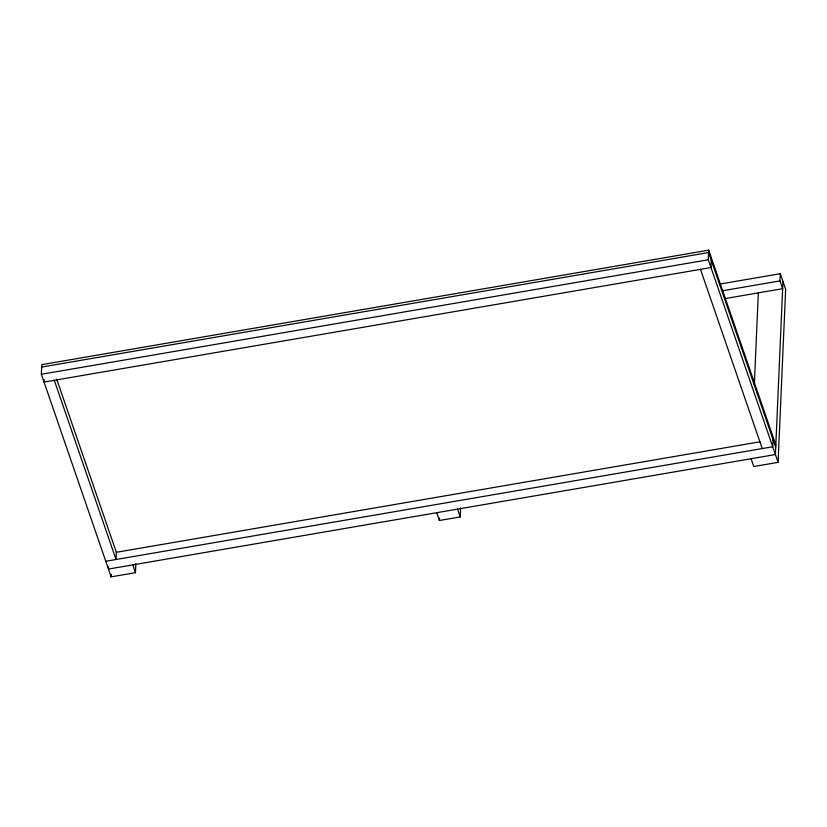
<?xml version="1.0" encoding="UTF-8"?>
<svg xmlns="http://www.w3.org/2000/svg" width="827" height="827" viewBox="0 0 827 827"><rect width="100%" height="100%" fill="white"/><g stroke="black" fill="none" stroke-linecap="round" stroke-linejoin="round"><path stroke-width="1.24" d="M135.845 563.704L135.463 572.677L111.138 576.843L41.35 374.269L41.774 364.655L708.718 250.157L775.829 444.936M44.141 379.655L44.038 382.064L710.982 267.555L711.303 260.35M108.564 566.65L108.461 569.059L775.406 454.55L782.962 281.49M111.138 576.843L111.252 574.279M56.712 379.18L116.349 552.291L116.038 559.507L54.293 380.296M460.639 507.943L460.246 516.916L439.406 520.493L439.519 517.929M751.092 458.727L753.779 466.521L778.093 462.345L708.305 259.771L708.718 250.157M754.338 384.452L758.338 292.882M773.038 439.55L772.728 446.766L105.773 561.264M725.3 298.547L782.652 288.706L779.964 280.911L780.285 273.696L720.462 283.971M778.093 462.345L785.65 289.285L780.285 273.696M41.66 367.064L708.615 252.555L775.726 447.345M41.35 374.269L708.305 259.771M722.695 290.742L779.964 280.911M116.349 552.291L760.003 441.794M700.49 269.364L762.236 448.565M457.569 509.122L460.246 516.916M436.728 512.699L439.406 520.493M132.775 564.882L135.463 572.677"/></g></svg>
